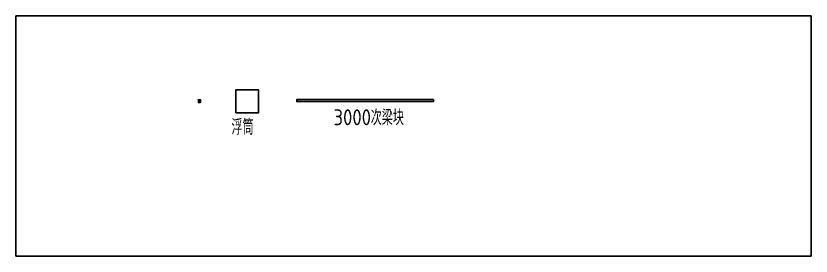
# Model space of a CAD drawing. Extents: x 833816 to 4746262, y -3629782 to -1973088.
# Drawn here: x 913148 to 930593, y -2518194 to -2512923 of the extents above; entities that cross this region are included whole.
import ezdxf

# ---------------------------------------------------------------- set-up
doc = ezdxf.new("R2010")
doc.units = 0
doc.header["$LTSCALE"] = 1000
doc.header["$MEASUREMENT"] = 0
for name, color, linetype in [('PUB_TEXT', 7, 'Continuous'), ('W-FLOAT_BOWL浮筒', 253, 'Continuous'), ('W-STEEL_FRAME钢架', 3, 'Continuous'), ('W-STEEL_KEEL钢龙骨', 5, 'Continuous')]:
    doc.layers.add(name, color=color, linetype=linetype)
doc.styles.get("Standard").update_dxf_attribs({"font": 'gbenor.shx', "bigfont": 'gbcbig.shx'})

# ---------------------------------------------------------------- blocks, each defined once
blk = doc.blocks.new('次梁')
at = {"layer": 'W-STEEL_FRAME钢架'}
blk.add_lwpolyline([(-1494, -135), (1497, 92), (1494, 135), (-1497, -92)], close=True, dxfattribs=at)
blk = doc.blocks.new('浮筒')
at = {"layer": 'W-FLOAT_BOWL浮筒'}
blk.add_lwpolyline([(-230, -268), (268, -230), (230, 268), (-268, 230)], close=True, dxfattribs=at)
blk = doc.blocks.new('龙骨剖面')
at = {"layer": 'W-STEEL_KEEL钢龙骨', "true_color": 0xffffff}
h = blk.add_hatch(dxfattribs=at)
h.set_pattern_fill('金属', scale=5)
h.set_pattern_definition([(45, (-301442.037, 51009.24), (-8.83883476, 8.83883476), []), (45, (-301436.145, 51009.24), (-8.83883476, 8.83883476), [])])
h.paths.add_polyline_path([(20, 30), (-20, 30), (-20, -30), (20, -30)])
h.paths.add_polyline_path([(17.5, -27.5), (-17.5, -27.5), (-17.5, 27.5), (17.5, 27.5)], flags=16)
at = {"layer": 'W-STEEL_KEEL钢龙骨'}
for points in [[(-20, 30), (-20, -30), (20, -30), (20, 30)], [(-17.5, 27.5), (-17.5, -27.5), (17.5, -27.5), (17.5, 27.5)]]:
    blk.add_lwpolyline(points, close=True, dxfattribs=at)

msp = doc.modelspace()

# ---------------------------------------------------------------- linework, layer by layer
at = {"layer": 'W-STEEL_FRAME钢架'}
msp.add_lwpolyline([(913148.2, -2512923), (930593, -2512923), (930593, -2518194.1), (913148.2, -2518194.1)], close=True, dxfattribs=at)

# ---------------------------------------------------------------- block references
at = {"layer": 'W-FLOAT_BOWL浮筒', "rotation": 355.6724123112058}
msp.add_blockref('浮筒', (918222, -2514797.3), dxfattribs=at)
at = {"layer": 'W-STEEL_FRAME钢架', "rotation": 175.6724123112541}
msp.add_blockref('次梁', (920810.7, -2514779.8), dxfattribs=at)
at = {"layer": 'W-STEEL_FRAME钢架'}
msp.add_blockref('龙骨剖面', (917175.3, -2514793.9), dxfattribs=at)

# ---------------------------------------------------------------- texts
at = {"layer": 'PUB_TEXT'}
for s, height, p in [('3000', 350, (920115.5, -2515322.8)), ('次梁块', 337.59, (920932.2, -2515322.8)), ('浮筒', 337.59, (917876.8, -2515531.7))]:
    msp.add_text(s, height=height, dxfattribs=at).set_placement(p)

doc.saveas('drawing.dxf')
